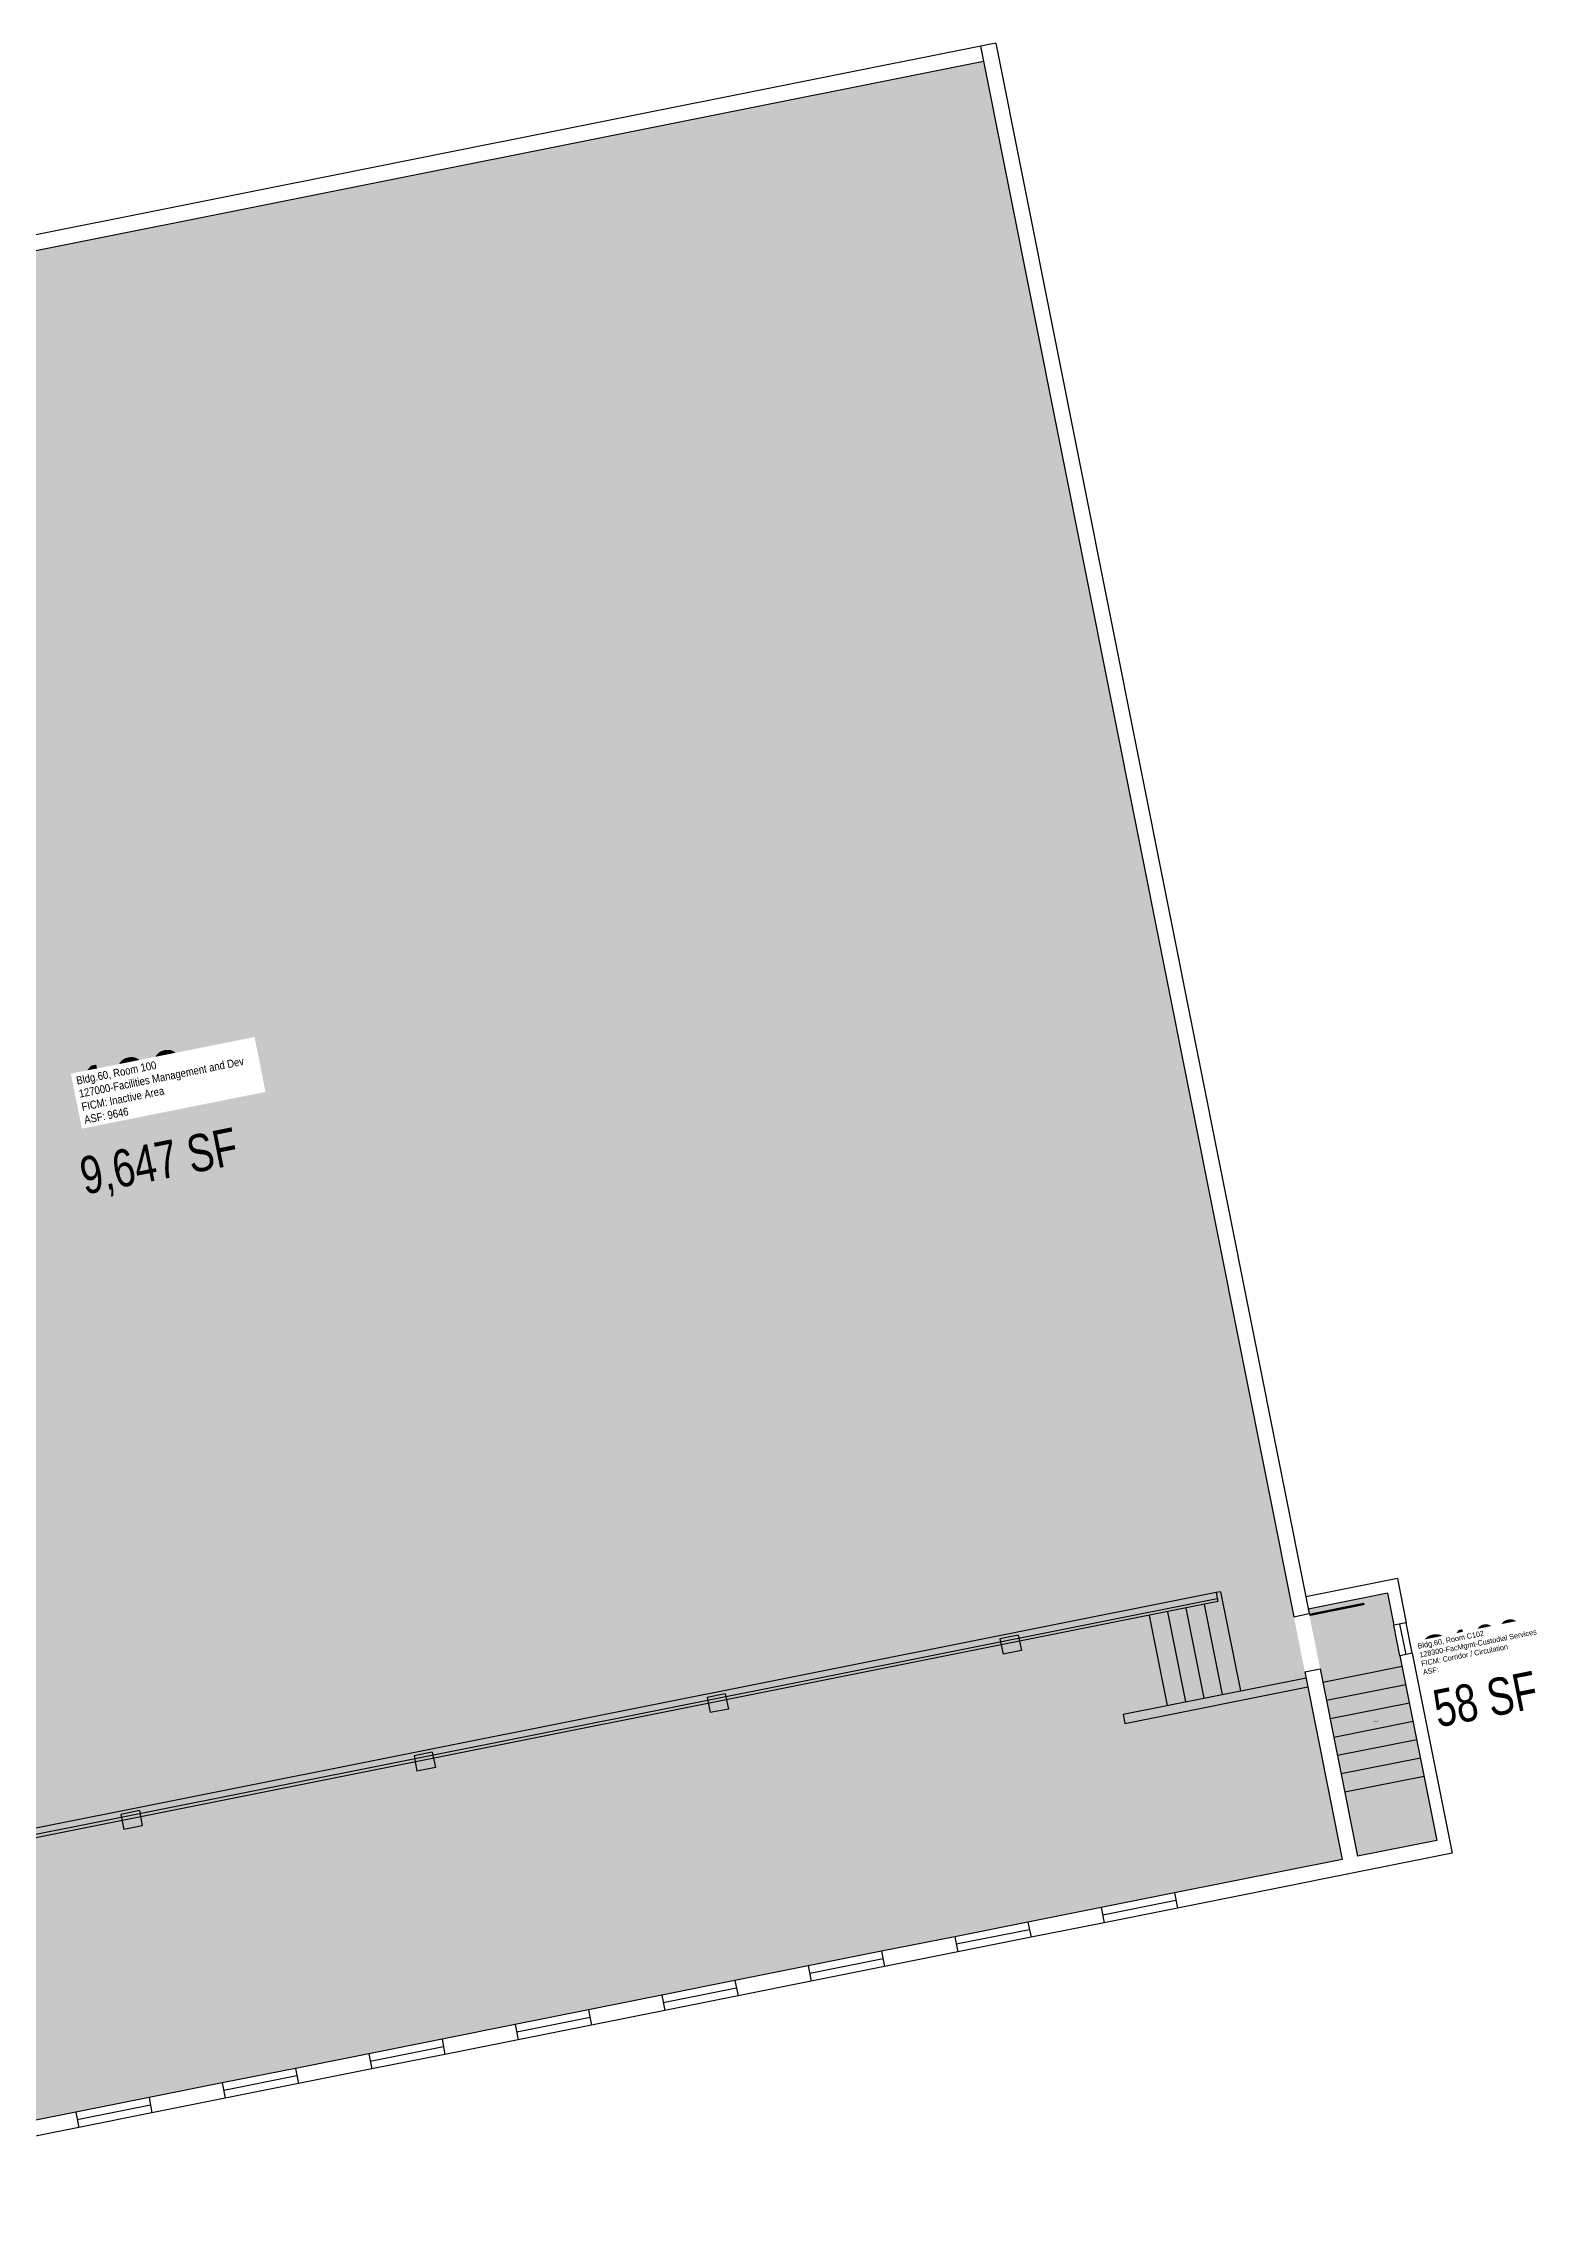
# Model space of a CAD drawing. Header units: inches. Extents: x 69200655 to 69202429, y 27669488 to 27670987.
# Drawn here: x 69201465 to 69202429, y 27669597 to 27670987 of the extents above; entities that cross this region are included whole.
import ezdxf
from ezdxf.enums import TextEntityAlignment as Align

# ---------------------------------------------------------------- set-up
doc = ezdxf.new("R2010")
doc.units = ezdxf.units.IN
doc.header["$LTSCALE"] = 10
doc.header["$MEASUREMENT"] = 0
for name, color, linetype in [('A-DOOR', 2, 'CONTINUOUS'), ('A-FLOR', 3, 'CONTINUOUS'), ('A-GLAZ', 1, 'CONTINUOUS'), ('A-IDEN-RNUM', 7, 'CONTINUOUS'), ('A-IDEN-SNUM', 4, 'CONTINUOUS'), ('A-IDEN-VNUM', 4, 'CONTINUOUS'), ('A-WALL', 5, 'CONTINUOUS'), ('AREA-TEXT', 3, 'CONTINUOUS'), ('Rooms-Category-Color', 7, 'CONTINUOUS'), ('Rooms-College-Color', 7, 'CONTINUOUS'), ('Rooms-Department-Color', 7, 'CONTINUOUS'), ('Rooms-Division-Color', 7, 'CONTINUOUS'), ('Rooms-Information', 7, 'CONTINUOUS')]:
    doc.layers.add(name, color=color, linetype=linetype)
doc.styles.add('CP_AREA', font='arial.ttf', dxfattribs={"height": 15})
doc.styles.add('CP_ROOMSNUMBER', font='arial.ttf', dxfattribs={"height": 1})
doc.styles.add('CP_ROOMVNUMBER', font='arial.ttf', dxfattribs={"width": 0.85, "height": 0.075})

msp = doc.modelspace()

# ---------------------------------------------------------------- hatches: boundary and pattern name
at = {"layer": 'Rooms-Category-Color', "true_color": 0xadadad}
for points in [[(69201008.7, 27670479.8), (69200833.2, 27670444.8), (69200778.8, 27670717.4), (69202069.3, 27670975), (69202299.9, 27669819.8), (69201184.9, 27669597.2), (69201008.7, 27670479.8), (69200833.2, 27670444.8)], [(69202278, 27669980.6), (69202329, 27669990.8), (69202360.7, 27669831.9), (69202309.7, 27669821.8)]]:
    msp.add_hatch(color=253, dxfattribs=at).paths.add_polyline_path(points)
at = {"layer": 'Rooms-College-Color', "true_color": 0xffff64}
msp.add_hatch(color=51, dxfattribs=at).paths.add_polyline_path([(69201008.7, 27670479.8), (69200833.2, 27670444.8), (69200778.8, 27670717.4), (69202069.3, 27670975), (69202299.9, 27669819.8), (69201184.9, 27669597.2), (69201008.7, 27670479.8), (69200833.2, 27670444.8)])
at = {"layer": 'Rooms-College-Color', "true_color": 0xadadad}
msp.add_hatch(color=253, dxfattribs=at).paths.add_polyline_path([(69202278, 27669980.6), (69202329, 27669990.8), (69202360.7, 27669831.9), (69202309.7, 27669821.8)])
at = {"layer": 'Rooms-Department-Color', "true_color": 0xacacac}
for points in [[(69201008.7, 27670479.8), (69200833.2, 27670444.8), (69200778.8, 27670717.4), (69202069.3, 27670975), (69202299.9, 27669819.8), (69201184.9, 27669597.2), (69201008.7, 27670479.8), (69200833.2, 27670444.8)], [(69202278, 27669980.6), (69202329, 27669990.8), (69202360.7, 27669831.9), (69202309.7, 27669821.8)]]:
    msp.add_hatch(color=253, dxfattribs=at).paths.add_polyline_path(points)
at = {"layer": 'Rooms-Division-Color', "true_color": 0xadadad}
for points in [[(69201008.7, 27670479.8), (69200833.2, 27670444.8), (69200778.8, 27670717.4), (69202069.3, 27670975), (69202299.9, 27669819.8), (69201184.9, 27669597.2), (69201008.7, 27670479.8), (69200833.2, 27670444.8)], [(69202278, 27669980.6), (69202329, 27669990.8), (69202360.7, 27669831.9), (69202309.7, 27669821.8)]]:
    msp.add_hatch(color=253, dxfattribs=at).paths.add_polyline_path(points)

# ---------------------------------------------------------------- linework, layer by layer
at = {"layer": 'A-DOOR'}
msp.add_lwpolyline([(69202278.8, 27669976.9, 1.5, 1.5, 0), (69202314.1, 27669984, 0, 0, 0), (69202313.9, 27669984.7, 0, 0, -0.414214), (69202285.7, 27669942.3, 0, 0, -0.414214)], format="xyseb", dxfattribs=at)
at = {"layer": 'A-FLOR'}
for p, q in [((69202218.8, 27669991.2), (69201194, 27669786.7)), ((69202219.6, 27669987.3), (69201194.8, 27669782.7)), ((69202220, 27669985.4), (69201195.2, 27669780.8)), ((69202187.6, 27669978.9), (69202199.2, 27669921)), ((69202199.4, 27669981.2), (69202210.9, 27669923.4)), ((69202211.2, 27669983.6), (69202222.7, 27669925.7)), ((69202221.7, 27669991.8), (69202218.8, 27669991.2)), ((69202218.8, 27669991.2), (69202220, 27669985.4)), ((69202221.7, 27669991.8), (69202234.5, 27669928.1)), ((69202175.8, 27669976.5), (69202187.4, 27669918.7)), ((69202338.4, 27669943.7), (69202287.4, 27669933.5)), ((69202159, 27669913), (69202276.6, 27669936.5)), ((69202160.1, 27669907.1), (69202277.8, 27669930.6)), ((69202340.7, 27669931.9), (69202289.8, 27669921.8)), ((69202159, 27669913), (69202160.1, 27669907.1)), ((69202343.1, 27669920.2), (69202292.1, 27669910)), ((69202345.4, 27669908.4), (69202294.5, 27669898.2)), ((69202347.8, 27669896.6), (69202296.8, 27669886.5)), ((69202350.1, 27669884.9), (69202299.2, 27669874.7)), ((69202352.5, 27669873.1), (69202301.5, 27669862.9))]:
    msp.add_line(p, q, dxfattribs=at)
at = {"layer": 'A-GLAZ'}
for p, q in [((69202337, 27669950.6), (69202333.1, 27669970.2)), ((69202340.9, 27669951.4), (69202337, 27669971)), ((69202344.9, 27669952.2), (69202341, 27669971.8)), ((69202192.1, 27669798.3), (69202145, 27669788.9)), ((69202193, 27669793.4), (69202146, 27669784)), ((69202194, 27669788.5), (69202147, 27669779.1)), ((69202097.9, 27669779.5), (69202050.9, 27669770.1)), ((69202098.9, 27669774.6), (69202051.8, 27669765.2)), ((69202003.8, 27669760.7), (69201956.7, 27669751.3)), ((69202099.9, 27669769.7), (69202052.8, 27669760.3)), ((69202004.8, 27669755.8), (69201957.7, 27669746.4)), ((69202005.7, 27669750.9), (69201958.7, 27669741.5)), ((69201909.6, 27669741.9), (69201862.6, 27669732.5)), ((69201910.6, 27669737), (69201863.5, 27669727.6)), ((69201911.6, 27669732.1), (69201864.5, 27669722.7)), ((69201815.5, 27669723.1), (69201768.4, 27669713.7)), ((69201816.5, 27669718.2), (69201769.4, 27669708.8)), ((69201721.4, 27669704.3), (69201674.3, 27669694.9)), ((69201817.5, 27669713.3), (69201770.4, 27669703.9)), ((69201722.3, 27669699.4), (69201675.3, 27669690)), ((69201723.3, 27669694.5), (69201676.2, 27669685.1)), ((69201627.2, 27669685.5), (69201580.1, 27669676.1)), ((69201628.2, 27669680.6), (69201581.1, 27669671.2)), ((69201629.2, 27669675.7), (69201582.1, 27669666.3)), ((69201533.1, 27669666.7), (69201486, 27669657.3)), ((69201534, 27669661.8), (69201487, 27669652.4)), ((69201535, 27669656.9), (69201488, 27669647.5))]:
    msp.add_line(p, q, dxfattribs=at)
at = {"layer": 'A-WALL'}
for p, q in [((69202077.2, 27670986.8), (69200729.7, 27670717.8)), ((69202067.4, 27670984.8), (69202268.8, 27669975.7)), ((69202077.2, 27670986.8), (69202278.6, 27669977.7)), ((69202069.3, 27670975), (69200737.6, 27670709.2)), ((69202335.3, 27670000.2), (69202276.5, 27669988.5)), ((69202335.3, 27670000.2), (69202341, 27669971.8)), ((69202329, 27669990.8), (69202278, 27669980.6)), ((69202278, 27669980.6), (69202278.6, 27669977.7)), ((69202329, 27669990.8), (69202333.1, 27669970.2)), ((69202268.8, 27669975.7), (69202278.6, 27669977.7)), ((69202341, 27669971.8), (69202333.1, 27669970.2)), ((69202091.7, 27669963.8), (69202079.9, 27669961.5)), ((69202079.9, 27669961.5), (69202081.9, 27669951.7)), ((69202093.7, 27669954), (69202081.9, 27669951.7)), ((69202091.7, 27669963.8), (69202093.7, 27669954)), ((69202344.9, 27669952.2), (69202337, 27669950.6)), ((69202344.9, 27669952.2), (69202370.5, 27669823.7)), ((69202275.9, 27669940.4), (69202285.7, 27669942.3)), ((69202275.9, 27669940.4), (69202299.9, 27669819.8)), ((69202285.7, 27669942.3), (69202309.7, 27669821.8)), ((69202337, 27669950.6), (69202360.7, 27669831.9)), ((69201903.4, 27669926.2), (69201891.7, 27669923.9)), ((69201891.7, 27669923.9), (69201893.6, 27669914.1)), ((69201903.4, 27669926.2), (69201905.4, 27669916.4)), ((69201905.4, 27669916.4), (69201893.6, 27669914.1)), ((69201715.1, 27669888.6), (69201703.4, 27669886.3)), ((69201703.4, 27669886.3), (69201705.3, 27669876.5)), ((69201715.1, 27669888.6), (69201717.1, 27669878.8)), ((69201717.1, 27669878.8), (69201705.3, 27669876.5)), ((69201526.9, 27669851.1), (69201515.1, 27669848.7)), ((69201515.1, 27669848.7), (69201517, 27669838.9)), ((69201528.8, 27669841.3), (69201517, 27669838.9)), ((69201526.9, 27669851.1), (69201528.8, 27669841.3)), ((69202360.7, 27669831.9), (69202309.7, 27669821.8)), ((69202299.9, 27669819.8), (69202192.1, 27669798.3)), ((69202370.5, 27669823.7), (69202194, 27669788.5)), ((69202192.1, 27669798.3), (69202194, 27669788.5)), ((69202145, 27669788.9), (69202097.9, 27669779.5)), ((69202145, 27669788.9), (69202147, 27669779.1)), ((69202097.9, 27669779.5), (69202099.9, 27669769.7)), ((69202147, 27669779.1), (69202099.9, 27669769.7)), ((69202050.9, 27669770.1), (69202003.8, 27669760.7)), ((69202003.8, 27669760.7), (69202005.7, 27669750.9)), ((69202052.8, 27669760.3), (69202005.7, 27669750.9)), ((69202050.9, 27669770.1), (69202052.8, 27669760.3)), ((69201956.7, 27669751.3), (69201909.6, 27669741.9)), ((69201956.7, 27669751.3), (69201958.7, 27669741.5)), ((69201862.6, 27669732.5), (69201815.5, 27669723.1)), ((69201862.6, 27669732.5), (69201864.5, 27669722.7)), ((69201909.6, 27669741.9), (69201911.6, 27669732.1)), ((69201958.7, 27669741.5), (69201911.6, 27669732.1)), ((69201815.5, 27669723.1), (69201817.5, 27669713.3)), ((69201864.5, 27669722.7), (69201817.5, 27669713.3)), ((69201768.4, 27669713.7), (69201721.4, 27669704.3)), ((69201721.4, 27669704.3), (69201723.3, 27669694.5)), ((69201770.4, 27669703.9), (69201723.3, 27669694.5)), ((69201768.4, 27669713.7), (69201770.4, 27669703.9)), ((69201674.3, 27669694.9), (69201627.2, 27669685.5)), ((69201674.3, 27669694.9), (69201676.2, 27669685.1)), ((69201580.1, 27669676.1), (69201533.1, 27669666.7)), ((69201580.1, 27669676.1), (69201582.1, 27669666.3)), ((69201627.2, 27669685.5), (69201629.2, 27669675.7)), ((69201676.2, 27669685.1), (69201629.2, 27669675.7)), ((69201533.1, 27669666.7), (69201535, 27669656.9)), ((69201582.1, 27669666.3), (69201535, 27669656.9)), ((69201486, 27669657.3), (69201438.9, 27669647.9)), ((69201488, 27669647.5), (69201440.9, 27669638.1)), ((69201486, 27669657.3), (69201488, 27669647.5))]:
    msp.add_line(p, q, dxfattribs=at)

# ---------------------------------------------------------------- texts
at = {"layer": 'A-IDEN-RNUM', "style": 'CP_ROOMSNUMBER'}
for s, p in [('0100-00', (69201510.5, 27670305.1)), ('C102-00', (69202321.6, 27669907.9, -8))]:
    msp.add_text(s, height=0.36, rotation=11.29, dxfattribs=at).set_placement(p)
at = {"layer": 'A-IDEN-SNUM', "style": 'CP_ROOMSNUMBER'}
for s, p in [('0600010000', (69201509.1, 27670305.2)), ('0600C10200', (69202320.2, 27669908.1, -8))]:
    msp.add_text(s, height=0.36, rotation=11.29, dxfattribs=at).set_placement(p)
at = {"layer": 'A-IDEN-VNUM', "style": 'CP_ROOMVNUMBER', "width": 0.85}
for s, height, p in [('100', 36, (69201492, 27670292.3)), ('C102', 24, (69202352.1, 27669938.2))]:
    msp.add_text(s, height=height, rotation=11.29, dxfattribs=at).set_placement(p)
at = {"layer": 'AREA-TEXT', "style": 'CP_AREA', "width": 0.75}
for s, p in [('9,647 SF', (69201539.4, 27670268.6, -8)), ('58 SF', (69202391.9, 27669922.8, -8))]:
    msp.add_text(s, height=24, rotation=11.29, dxfattribs=at).set_placement(p, align=Align.MIDDLE_CENTER)

# ---------------------------------------------------------------- next in the draw order: texts
at = {"layer": 'Rooms-Information', "attachment_point": 7, "rotation": 11.29, "style": 'CP_ROOMVNUMBER', "bg_fill": 3, "box_fill_scale": 1.5, "bg_fill_color": 256, "bg_fill_true_color": 13158600, "bg_fill_transparency": 0}
for s, insert, char_height, width in [('Bldg.60, Room 100^M^J127000-Facilities Management and Dev^M^JFICM: Inactive Area^M^JASF: 9646', (69201492, 27670292.3), 5.143, 115.2), ('Bldg.60, Room C102^M^J128300-FacMgmt-Custodial Services^M^JFICM: Corridor / Circulation^M^JASF: ', (69202352.1, 27669938.2), 3.429, 76.8)]:
    msp.add_mtext(s, dxfattribs=dict(at, insert=insert, char_height=char_height, width=width))

doc.saveas('drawing.dxf')
